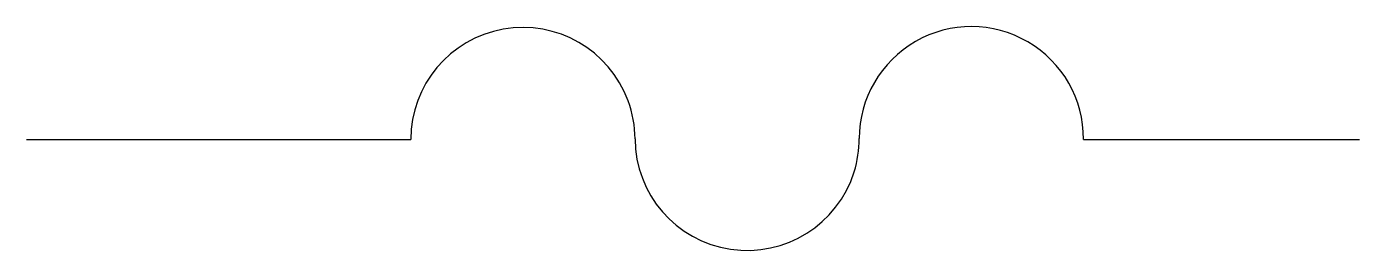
# Model space of a CAD drawing. Header units: millimetres. Extents: x 0 to 76.3, y -6.4 to 6.5.
import ezdxf

# ---------------------------------------------------------------- set-up
doc = ezdxf.new("R2010")
doc.units = ezdxf.units.MM
doc.layers.get('0').update_dxf_attribs({"lineweight": 25, "true_color": 0xffffff})

msp = doc.modelspace()

# ---------------------------------------------------------------- linework, layer by layer
for p, q in [((0, 0), (22, 0)), ((60.521, 0), (76.32, 0))]:
    msp.add_line(p, q)
for centre, start, end in [((28.42, 0), 20.17953, 180), ((54.101, 0.05), 359.5513, 180), ((28.42, 0), 0.22435, 20.17953), ((41.261, 0.05), 180.22435, 342.71922), ((41.261, 0.05), 342.71922, 0)]:
    msp.add_arc(centre, 6.42, start, end)

doc.saveas('drawing.dxf')
